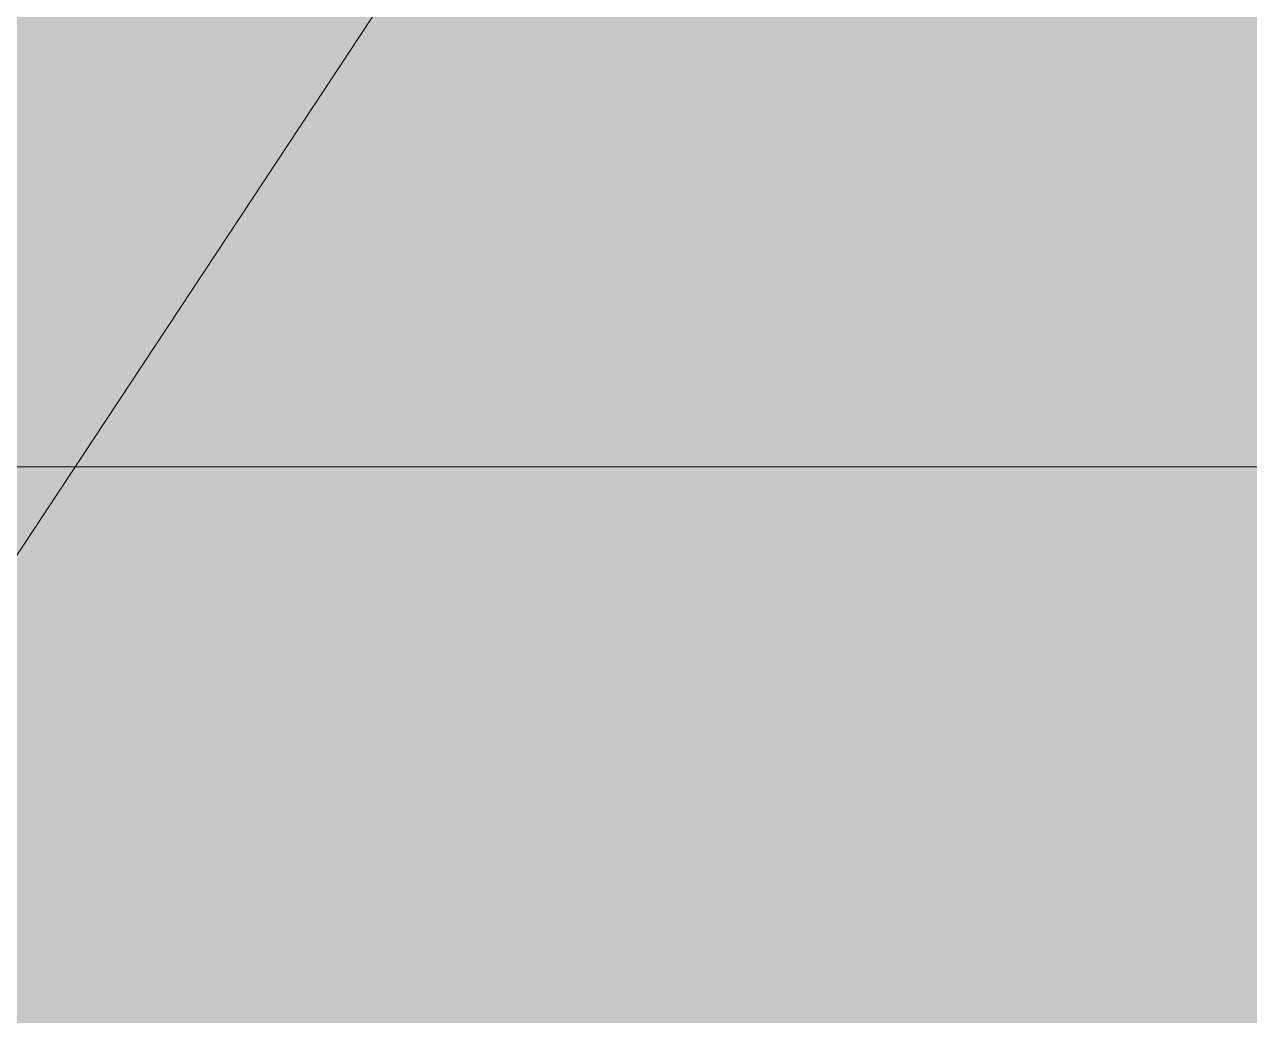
# Model space of a CAD drawing. Header units: millimetres. Extents: x 855 to 55508, y -2517 to 10900.
# Drawn here: x 28697.84 to 28707.25, y 595.78 to 603.4 of the extents above; entities that cross this region are included whole.
import ezdxf

# ---------------------------------------------------------------- set-up
doc = ezdxf.new("R2010")
doc.units = ezdxf.units.MM
for name, color, linetype, lineweight, true_color in [('I-FURN-13', 7, 'Continuous', 9, 0xb1b5b9), ('I-FURN-2', 7, 'Continuous', 9, 0x929daf), ('I-FURN-6', 7, 'Continuous', 9, 0xc0c0c0)]:
    doc.layers.add(name, color=color, linetype=linetype, lineweight=lineweight, true_color=true_color)
doc.layers.add('I-FURN-3', color=7, linetype='Continuous', lineweight=9, true_color=0xd0cdc2, transparency=0.7)
doc.layers.add('I-FURN-5', color=7, linetype='Continuous', lineweight=9, true_color=0x677d9f, transparency=0.7)
doc.layers.add('I-WALL', color=7, linetype='Continuous', lineweight=9)

# ---------------------------------------------------------------- blocks, each defined once
blk = doc.blocks.new('Bed - Small Sizes - 1_118-25585773-Развертка 1_68-2')
at = {"layer": 'I-FURN-3'}
for points in [[(-8229.1388, 600), (-8219.2908, 600), (-8212.6846, 610), (-8323.9965, 610), (-8323.9965, 600)], [(-8126.3189, 600), (-8126.3189, 610), (-8212.6846, 610), (-8219.2908, 600)]]:
    blk.add_hatch(color=256, dxfattribs=at).paths.add_polyline_path(points)
at = {"layer": 'I-FURN-5'}
h = blk.add_hatch(color=256, dxfattribs=at)
h.paths.add_polyline_path([(-9081.6051, 330), (-8917.6265, 330), (-8917.6265, 600), (-9176.3189, 600), (-9176.3189, 348.5297), (-9170.8793, 330), (-9121.2343, 330)])
h.paths.add_polyline_path([(-8490.2287, 330), (-8397.6576, 330), (-8219.2908, 600), (-8517.6265, 600), (-8517.6265, 330)])
h.paths.add_polyline_path([(-8897.6265, 330), (-8737.6265, 330), (-8737.6265, 600), (-8897.6265, 600), (-8897.6265, 482.7276)])
h.paths.add_polyline_path([(-8717.6265, 330), (-8537.6265, 330), (-8537.6265, 600), (-8717.6265, 600), (-8717.6265, 482.7276)])
blk.add_hatch(color=256, dxfattribs=at).paths.add_polyline_path([(-8397.6576, 330), (-7706.3189, 330), (-7706.3189, 600), (-8219.2908, 600), (-8296.763, 482.7276)])
at = {"layer": 'I-FURN-13'}
for p, q in [((-8323.9965, 600), (-8126.3189, 600)), ((-7706.3189, 600), (-8323.9965, 600))]:
    blk.add_line(p, q, dxfattribs=at)
at = {"layer": 'I-FURN-6'}
for p, q in [((-9176.3189, 600), (-7706.3189, 600)), ((-8126.3189, 600), (-8323.9965, 600))]:
    blk.add_line(p, q, dxfattribs=at)

msp = doc.modelspace()

# ---------------------------------------------------------------- linework, layer by layer
at = {"layer": 'I-WALL'}
msp.add_line((28733.8388, 653.8981), (28334.893, 50), dxfattribs=at)

# ---------------------------------------------------------------- block references
at = {"layer": 'I-FURN-2'}
msp.add_blockref('Bed - Small Sizes - 1_118-25585773-Развертка 1_68-2', (36917.5236, 0), dxfattribs=at)

doc.saveas('drawing.dxf')
